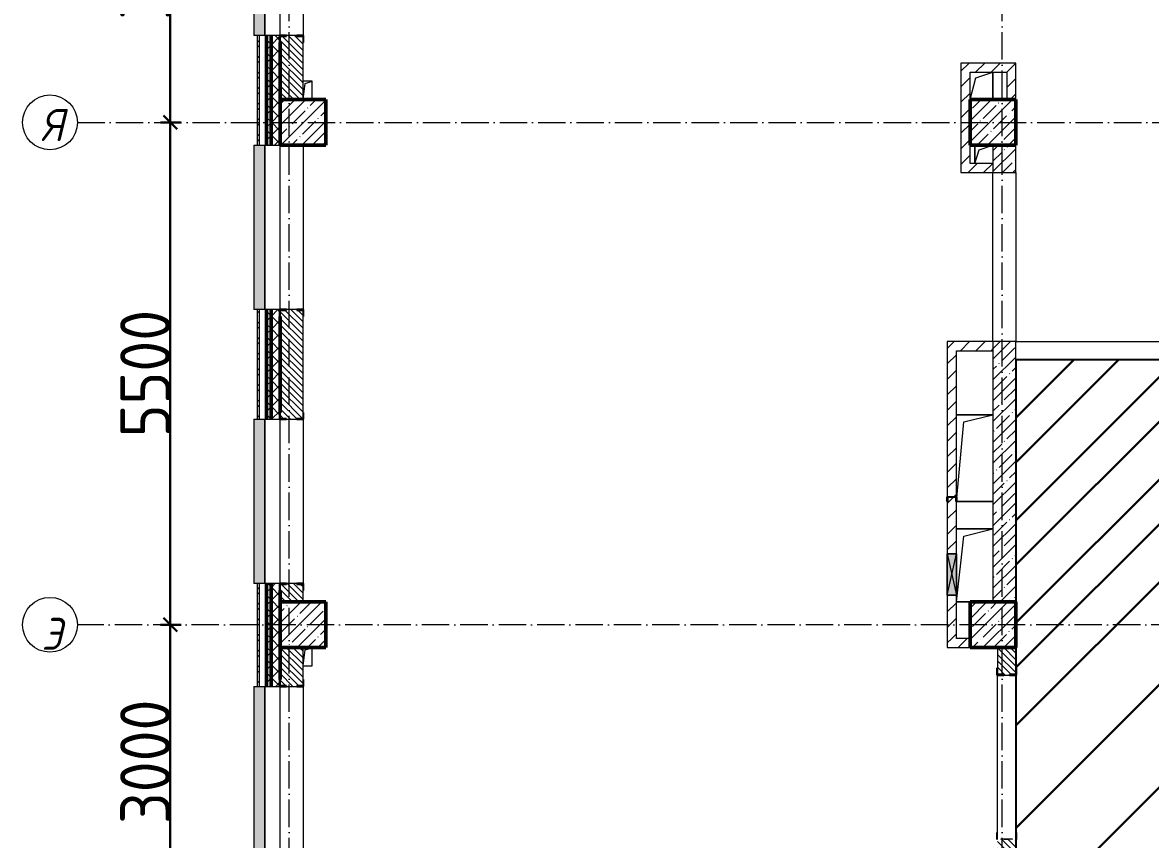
# Model space of a CAD drawing. Header units: millimetres. Extents: x 35697 to 388678, y -91946 to 171347.
# Drawn here: x 278502 to 290844, y -50732 to -41789 of the extents above; entities that cross this region are included whole.
import ezdxf

# ---------------------------------------------------------------- set-up
doc = ezdxf.new("R2010")
doc.units = ezdxf.units.MM
doc.linetypes.add('50_200_ШТРИХ_1Т_ш5_п1_п1_', pattern=[700, 500, -100, 0, -100])
for name, color, linetype, lineweight in [('2.1) ПГП окна 2.8 м', 5, 'Continuous', 30), ('A-____-____-DIMS', 7, 'Continuous', 9), ('A-DETL-GENF-OTLN', 7, 'Continuous', 9), ('A-FLOR-____-OTLN', 7, 'Continuous', 9), ('A-GENM-____-MCUT', 7, 'Continuous', 25), ('A-GENM-____-OTLN', 7, 'Continuous', 9), ('A-GENM-____-OTLN-1', 7, 'Continuous', 25), ('A-GLAZ-____-OTLN', 7, 'Continuous', 9), ('A-WALL-____-MCUT-1', 7, 'Continuous', 9), ('A-WALL-____-MCUT-2', 7, 'Continuous', 50), ('A-WALL-____-MCUT-3', 7, 'Continuous', 9), ('A-WALL-____-OTLN', 7, 'Continuous', 9), ('A-WALL-____-PATT-1', 7, 'Continuous', 9), ('A-WALL-FNSH-MCUT-1', 7, 'Continuous', 9), ('I-WALL-____-OTLN', 7, 'Continuous', 9), ('S-COLS-____-MCUT', 7, 'Continuous', 50), ('S-COLS-____-OTLN', 7, 'Continuous', 9), ('S-GRID-____-IDEN', 7, 'Continuous', 9), ('S-GRID-____-OTLN-1', 7, '50_200_ШТРИХ_1Т_ш5_п1_п1_', 9), ('стяжа', 7, 'Continuous', 30)]:
    doc.layers.add(name, color=color, linetype=linetype, lineweight=lineweight)
doc.layers.add('A-GLAZ-____-OTLN-1', color=7, linetype='Continuous', lineweight=9, true_color=0xc0c0c0)
doc.styles.add('ISOCPEUR_I', font='isocpeui.ttf', dxfattribs={"width": 0.9, "height": 2.5})
doc.styles.add('ISOCPEUR_I_9', font='isocpeui.ttf', dxfattribs={"width": 0.9, "height": 250})
doc.styles.add('СПДС', font='isocpeur.ttf', dxfattribs={"width": 0.9})
doc.dimstyles.new('ISO-2_5_0_9К_БОЛЬШОЙ_ОСИ', dxfattribs={"dimscale": 304.8, "dimtxt": 248.995294, "dimasz": 0.492126, "dimexe": 0.393701, "dimexo": 0, "dimgap": 0, "dimtad": 1, "dimdec": 0, "dimzin": 0, "dimdsep": 46, "dimtxsty": 'ISOCPEUR_I_9', "dimblk1": 'OBLIQUE', "dimblk2": 'OBLIQUE', "dimsah": 1, "dimcen": 0.09, "dimdle": 0.393701, "dimazin": 0, "dimtfac": 1, "dimtdec": 4, "dimtix": 1, "dimtmove": 0, "dimatfit": 3, "dimfxl": 1, "dimtvp": 1, "dimtolj": 1, "dimtzin": 0, "dimarcsym": 2})
pattern_1 = [(45, (283770.71, -86863.46), (-84.8528, 84.8528), [])]
pattern_2 = [(135, (283770.707, -86863.456), (-35.35534, -35.35534), [])]
pattern_3 = [(45, (283770.71, -86863.46), (-70.71068, 70.71068), []), (135, (283770.71, -86863.46), (-70.71068, -70.71068), [])]

# ---------------------------------------------------------------- blocks, each defined once
blk = doc.blocks.new('BSC_Колонна _Прямоугольная - 500х500-V55-АР1_План отверстий 3 этажа в осях 1-64_А-ГГ')
at = {"layer": 'S-COLS-____-OTLN'}
h = blk.add_hatch(dxfattribs=at)
h.set_pattern_fill('FP_92', color=256, style=0, pattern_type=2)
h.set_pattern_definition([(45, (2200, -43981.04), (-114.04925, 114.04925), []), (45, (2314.05, -43981.04), (-114.04925, 114.04925), [201.613, -40.323, 3.353, -36.97])])
h.paths.add_polyline_path([(-250, -250), (250, -250), (250, 250), (-250, 250), (-250, -245)], flags=0)
at = {"layer": 'S-COLS-____-MCUT'}
for p, q in [((250, 250), (-250, 250)), ((-250, 250), (-250, -250)), ((250, -250), (250, 250)), ((-250, -250), (250, -250))]:
    blk.add_line(p, q, dxfattribs=at)
blk = doc.blocks.new('BSC_Колонна _Прямоугольная - 500х500-V56-АР1_План отверстий 3 этажа в осях 1-64_А-ГГ')
at = {"layer": 'S-COLS-____-OTLN'}
h = blk.add_hatch(dxfattribs=at)
h.set_pattern_fill('FP_93', color=256, style=0, pattern_type=2)
h.set_pattern_definition([(45, (-5350, -43981.04), (-114.04925, 114.04925), []), (45, (-5235.95, -43981.04), (-114.04925, 114.04925), [201.613, -40.323, 3.353, -36.97])])
h.paths.add_polyline_path([(-250, -250), (250, -250), (250, 250), (-250, 250)], flags=0)
at = {"layer": 'S-COLS-____-MCUT'}
for p, q in [((250, 250), (-250, 250)), ((-250, 250), (-250, -250)), ((250, -250), (250, 250)), ((-250, -250), (250, -250))]:
    blk.add_line(p, q, dxfattribs=at)
blk = doc.blocks.new('BSC_Колонна _Прямоугольная - 500х500-V120-АР1_План отверстий 3 этажа в осях 1-64_А-ГГ')
at = {"layer": 'S-COLS-____-OTLN'}
h = blk.add_hatch(dxfattribs=at)
h.set_pattern_fill('FP_143', color=256, style=0, pattern_type=2)
h.set_pattern_definition([(45, (2200, -38481.04), (-114.04925, 114.04925), []), (45, (2314.05, -38481.04), (-114.04925, 114.04925), [201.613, -40.323, 3.353, -36.97])])
h.paths.add_polyline_path([(-250, -250), (250, -250), (250, 250), (-250, 250), (-250, 94)], flags=0)
at = {"layer": 'S-COLS-____-MCUT'}
for p, q in [((250, 250), (-250, 250)), ((-250, 250), (-250, -250)), ((250, -250), (250, 250)), ((-250, -250), (250, -250))]:
    blk.add_line(p, q, dxfattribs=at)
blk = doc.blocks.new('BSC_Колонна _Прямоугольная - 500х500-V121-АР1_План отверстий 3 этажа в осях 1-64_А-ГГ')
at = {"layer": 'S-COLS-____-OTLN'}
h = blk.add_hatch(dxfattribs=at)
h.set_pattern_fill('FP_144', color=256, style=0, pattern_type=2)
h.set_pattern_definition([(45, (-5350, -38481.04), (-114.04925, 114.04925), []), (45, (-5235.95, -38481.04), (-114.04925, 114.04925), [201.613, -40.323, 3.353, -36.97])])
h.paths.add_polyline_path([(-250, -250), (250, -250), (250, 250), (-250, 250), (-250, 94)], flags=0)
at = {"layer": 'S-COLS-____-MCUT'}
for p, q in [((250, 250), (-250, 250)), ((-250, 250), (-250, -250)), ((250, -250), (250, 250)), ((-250, -250), (250, -250))]:
    blk.add_line(p, q, dxfattribs=at)
blk = doc.blocks.new('Фахверк_СКБ_Уголок - 250_2700-27497298-АР1_План отверстий 3 этажа в осях 1-64_А-ГГ')
at = {"layer": 'A-GENM-____-MCUT'}
for p, q in [((200, 181), (125, 181)), ((125, 181), (125, 106)), ((131, 106), (131, 175)), ((131, 175), (200, 175)), ((200, 175), (200, 181)), ((125, 106), (131, 106)), ((131, -6), (125, -6)), ((125, -6), (125, -81)), ((125, -81), (200, -81)), ((131, -75), (131, -6)), ((200, -75), (131, -75)), ((200, -81), (200, -75))]:
    blk.add_line(p, q, dxfattribs=at)
blk = doc.blocks.new('Стойка_Влож_Полоса боковая - Полоса-28213942-АР1_План отверстий 3 этажа в осях 1-64_А-ГГ')
at = {"layer": 'A-GENM-____-OTLN'}
for p, q in [((-5, 60), (0, 60)), ((-5, -60), (-5, 60)), ((0, 31), (0, -31)), ((0, -60), (-5, -60))]:
    blk.add_line(p, q, dxfattribs=at)
blk = doc.blocks.new('Стойка_Влож_Уголок_Опорный - Уголок-28213941-АР1_План отверстий 3 этажа в осях 1-64_А-ГГ')
at = {"layer": 'A-GENM-____-OTLN'}
for p, q in [((-212, -6), (-212, 0)), ((0, 0), (0, -6)), ((-212, -75), (-212, -6)), ((-212, -6), (-206, -6)), ((-212, -75), (-206, -75)), ((-6, -6), (0, -6)), ((-6, -75), (0, -75)), ((0, -6), (0, -75))]:
    blk.add_line(p, q, dxfattribs=at)
blk = doc.blocks.new('Фахверк_СКБ_Уголок - 200_3550-28267367-АР1_План отверстий 3 этажа в осях 1-64_А-ГГ')
at = {"layer": 'A-GENM-____-MCUT'}
for p, q in [((200, 156), (125, 156)), ((125, 156), (125, 81)), ((131, 81), (131, 150)), ((131, 150), (200, 150)), ((200, 150), (200, 156)), ((125, 81), (131, 81)), ((131, 19), (125, 19)), ((125, 19), (125, -56)), ((131, -50), (131, 19)), ((125, -56), (200, -56)), ((200, -50), (131, -50)), ((200, -56), (200, -50))]:
    blk.add_line(p, q, dxfattribs=at)
blk = doc.blocks.new('154_Фахверк_СКБ_Швеллер - Тип_100_3960-28494444-АР1_План отверстий 3 этажа в осях 1-64_А-ГГ')
at = {"layer": 'A-GENM-____-MCUT'}
for p, q in [((125, 50), (175, 50)), ((125, -50), (125, 50)), ((128, 47), (128, -47)), ((175, 47), (128, 47)), ((175, 50), (175, 47)), ((175, -50), (125, -50)), ((128, -47), (175, -47)), ((175, -47), (175, -50))]:
    blk.add_line(p, q, dxfattribs=at)
blk = doc.blocks.new('AR_Отверстие прямоугольное _в плите_ - AR_Отверстие прямоугольное _в плите_-30510733-АР1_План отверстий 3 этажа в осях 1-64_А-ГГ')
at = {"layer": 'A-GENM-____-OTLN'}
for p, q in [((50, 100), (-50, 100)), ((-50, -100), (-25, 75)), ((-25, 75), (50, 100)), ((50, -100), (50, 100)), ((-50, -100), (50, -100))]:
    blk.add_line(p, q, dxfattribs=at)
blk = doc.blocks.new('AR_Отверстие прямоугольное _в плите_ - AR_Отверстие прямоугольное _в плите_-V185-АР1_План отверстий 3 этажа в осях 1-64_А-ГГ')
at = {"layer": 'A-GENM-____-OTLN'}
for p, q in [((50, 100), (-50, 100)), ((-50, -100), (-25, 75)), ((-25, 75), (50, 100)), ((50, -100), (50, 100))]:
    blk.add_line(p, q, dxfattribs=at)
blk = doc.blocks.new('AR_Отверстие прямоугольное _в плите_ - AR_Отверстие прямоугольное _в плите_-30552819-АР1_План отверстий 3 этажа в осях 1-64_А-ГГ')
at = {"layer": 'A-GENM-____-OTLN'}
for p, q in [((200, 400), (-200, 400)), ((-120, 320), (200, 400)), ((-200, -400), (-120, 320)), ((-200, -400), (-50, -400))]:
    blk.add_line(p, q, dxfattribs=at)
blk = doc.blocks.new('AR_Отверстие прямоугольное _в плите_ - AR_Отверстие прямоугольное _в плите_-30552675-АР1_План отверстий 3 этажа в осях 1-64_А-ГГ')
at = {"layer": 'A-GENM-____-OTLN'}
for p, q in [((200, 475), (-200, 475)), ((-200, -475), (-120, 395)), ((-120, 395), (200, 475)), ((-200, -475), (200, -475))]:
    blk.add_line(p, q, dxfattribs=at)
blk = doc.blocks.new('AR_Отверстие прямоугольное _в плите_ - AR_Отверстие прямоугольное _в плите_-V200-АР1_План отверстий 3 этажа в осях 1-64_А-ГГ')
at = {"layer": 'A-GENM-____-OTLN'}
for p, q in [((-100, 100), (-100, -100)), ((-100, -100), (-50, 50)), ((-50, 50), (100, 100))]:
    blk.add_line(p, q, dxfattribs=at)
blk = doc.blocks.new('AR_Отверстие прямоугольное _в плите_ - AR_Отверстие прямоугольное _в плите_-V203-АР1_План отверстий 3 этажа в осях 1-64_А-ГГ')
at = {"layer": 'A-GENM-____-OTLN'}
for p, q in [((-63, 88), (125, 150)), ((125, -150), (125, 150)), ((-125, -150), (-63, 88))]:
    blk.add_line(p, q, dxfattribs=at)
blk = doc.blocks.new('Отлив_СКБ - Отлив витража_120_НВФ-V216-АР1_План отверстий 3 этажа в осях 1-64_А-ГГ')
at = {"layer": 'A-GLAZ-____-OTLN-1'}
for points in [[(0, 2), (1800, 2), (1800, 120), (0, 120), (0, 63)], [(0, 0), (1800, 0), (1800, 2), (0, 2)]]:
    blk.add_hatch(color=256, dxfattribs=at).paths.add_polyline_path(points, flags=0)
at = {"layer": 'A-GLAZ-____-OTLN'}
for p, q in [((0, 83), (0, 120)), ((1800, 120), (0, 120)), ((0, 2), (1800, 2)), ((1800, 120), (1800, 83)), ((1800, 0), (0, 0))]:
    blk.add_line(p, q, dxfattribs=at)
blk = doc.blocks.new('AR_Отверстие прямоугольное _в стене__БезПР - AR_Отверстие прямоугольное _в стене__БезПР-36899468-АР1_План отверстий 3 этажа в осях 1-64_А-ГГ')
at = {"layer": 'A-GLAZ-____-OTLN'}
blk.add_hatch(color=256, dxfattribs=at).paths.add_polyline_path([(-225, -50), (225, -50), (225, 50), (-225, 50)], flags=0)
at = {"layer": 'A-DETL-GENF-OTLN'}
for p, q in [((-225, -50), (-225, 50)), ((-225, 50), (225, 50)), ((225, 50), (-225, -50)), ((-225, 50), (225, -50)), ((225, 50), (-225, 50)), ((-225, 50), (-225, -50)), ((225, 50), (225, -50)), ((225, -50), (225, 50)), ((225, -50), (-225, -50)), ((-225, -50), (225, -50))]:
    blk.add_line(p, q, dxfattribs=at)
at = {"layer": 'A-GLAZ-____-OTLN'}
blk.add_line((225, 50), (-225, 50), dxfattribs=at)
blk = doc.blocks.new('Ось сетки - Круг_Ø6_00__ISO-2_5_0_9K_-25732049-АР1_План отверстий 3 этажа в осях 1-64_А-ГГ')
at = {"layer": 'S-GRID-____-IDEN'}
blk.add_circle((0, 0), 3, dxfattribs=at)
blk = doc.blocks.new('_Oblique')
at = {"color": 0, "linetype": 'ByBlock', "lineweight": -2}
blk.add_line((-0.5, -0.5), (0.5, 0.5), dxfattribs=at)
blk = doc.blocks.new('*D2154')
at = {"layer": 'A-____-____-DIMS', "color": 0, "lineweight": -2, "transparency": 16777216}
for p, q in [((280119, -51502), (280119, -48262)), ((280013, -48382), (280239, -48382)), ((280013, -51382), (280239, -51382))]:
    blk.add_line(p, q, dxfattribs=at)
at = {"layer": 'Defpoints', "color": 0, "transparency": 16777216}
for p in [(280013, -48382), (280119, -48382), (280013, -51382)]:
    blk.add_point(p, dxfattribs=at)
at = {"layer": 'A-____-____-DIMS', "color": 0, "lineweight": -2, "transparency": 16777216, "xscale": 150, "yscale": 150, "zscale": 150}
for p, rotation in [((280119, -48382), 90), ((280119, -51382), 270)]:
    blk.add_blockref('_Oblique', p, dxfattribs=dict(at, rotation=rotation))
at = {"layer": 'A-____-____-DIMS', "color": 0, "transparency": 16777216, "insert": (279845, -49882), "char_height": 548.6, "attachment_point": 5, "rotation": 90, "style": 'СПДС'}
blk.add_mtext('\\A1;3000', dxfattribs=at)
blk = doc.blocks.new('*D2155')
at = {"layer": 'A-____-____-DIMS', "color": 0, "lineweight": -2, "transparency": 16777216}
for p, q in [((280119, -48502), (280119, -42762)), ((280013, -42882), (280239, -42882)), ((280013, -48382), (280239, -48382))]:
    blk.add_line(p, q, dxfattribs=at)
at = {"layer": 'Defpoints', "color": 0, "transparency": 16777216}
for p in [(280013, -42882), (280119, -42882), (280013, -48382)]:
    blk.add_point(p, dxfattribs=at)
at = {"layer": 'A-____-____-DIMS', "color": 0, "lineweight": -2, "transparency": 16777216, "xscale": 150, "yscale": 150, "zscale": 150}
for p, rotation in [((280119, -42882), 90), ((280119, -48382), 270)]:
    blk.add_blockref('_Oblique', p, dxfattribs=dict(at, rotation=rotation))
at = {"layer": 'A-____-____-DIMS', "color": 0, "transparency": 16777216, "insert": (279845, -45632), "char_height": 548.6, "attachment_point": 5, "rotation": 90, "style": 'СПДС'}
blk.add_mtext('\\A1;5500', dxfattribs=at)
blk = doc.blocks.new('*D2156')
at = {"layer": 'A-____-____-DIMS', "color": 0, "lineweight": -2, "transparency": 16777216}
for p, q in [((280119, -43002), (280119, -39112)), ((280013, -39232), (280239, -39232)), ((280013, -42882), (280239, -42882))]:
    blk.add_line(p, q, dxfattribs=at)
at = {"layer": 'Defpoints', "color": 0, "transparency": 16777216}
for p in [(280013, -39232), (280119, -39232), (280013, -42882)]:
    blk.add_point(p, dxfattribs=at)
at = {"layer": 'A-____-____-DIMS', "color": 0, "lineweight": -2, "transparency": 16777216, "xscale": 150, "yscale": 150, "zscale": 150}
for p, rotation in [((280119, -39232), 90), ((280119, -42882), 270)]:
    blk.add_blockref('_Oblique', p, dxfattribs=dict(at, rotation=rotation))
at = {"layer": 'A-____-____-DIMS', "color": 0, "transparency": 16777216, "insert": (279845, -41057), "char_height": 548.6, "attachment_point": 5, "rotation": 90, "style": 'СПДС'}
blk.add_mtext('\\A1;3650', dxfattribs=at)
blk = doc.blocks.new('3эт')
at = {"layer": 'S-GRID-____-OTLN-1', "color": 251, "ltscale": 0.6, "true_color": 0x636466}
for p, q in [((281420.7, -91346.1), (281420.7, -36982.5)), ((289220.7, -91346.1), (289220.7, -36982.5)), ((279101.9, -42882.4), (310478.4, -42882.4)), ((310478.4, -48382.4), (279101.9, -48382.4))]:
    blk.add_line(p, q, dxfattribs=at)
at = {"layer": 'S-GRID-____-IDEN', "char_height": 350, "width": 223.671, "attachment_point": 1, "style": 'ISOCPEUR_I'}
for s, insert in [('\\fISOCPEUR|b0|i1|c204|p34|;\\W.9;Я', (278704, -42735.8)), ('\\fISOCPEUR|b0|i1|c204|p34|;\\W.9;Э', (278709.1, -48306.3))]:
    blk.add_mtext(s, dxfattribs=dict(at, insert=insert))
at = {"layer": 'A-____-____-DIMS'}
for base, p1, p2, override, picture, middle in [((280119.3, -39232.4), (280013.2, -42882.4), (280013.2, -39232.4), {"dimtxt": 1.8, "dimpost": '<>', "dimtxsty": 'СПДС', "dimfxl": 3650}, '*D2156', (279845, -41057.4)), ((280119.3, -42882.4), (280013.2, -48382.4), (280013.2, -42882.4), {"dimtxt": 1.8, "dimpost": '<>', "dimtxsty": 'СПДС', "dimfxl": 5500}, '*D2155', (279845, -45632.4)), ((280119.3, -48382.4), (280013.2, -51382.4), (280013.2, -48382.4), {"dimtxt": 1.8, "dimpost": '<>', "dimtxsty": 'СПДС', "dimfxl": 3000}, '*D2154', (279845, -49882.4))]:
    dim = blk.add_linear_dim(base=base, p1=p1, p2=p2, angle=90, dimstyle='ISO-2_5_0_9К_БОЛЬШОЙ_ОСИ', override=override, dxfattribs=at)
    dim.commit()
    dim.dimension.update_dxf_attribs({"geometry": picture, "text_midpoint": middle})

msp = doc.modelspace()

# ---------------------------------------------------------------- hatches: boundary and pattern name
at = {"layer": '2.1) ПГП окна 2.8 м'}
h = msp.add_hatch(dxfattribs=at)
h.set_pattern_fill('ANSI31', color=5, scale=250)
h.set_pattern_definition([(45, (289370.7, -39382.4), (-561.266, 561.266), [])])
h.paths.add_polyline_path([(297665, -55157), (297671, -54132), (293871, -54132), (293871, -54632), (293371, -54632), (293371, -56532), (297671, -56532), (297671, -56457), (297665, -56457), (297665, -56382), (297668, -55232), (297665, -55232)])
h.paths.add_polyline_path([(293871, -54132), (297671, -54132), (297671, -53832), (295475, -45482), (293871, -45482)])
h.paths.add_polyline_path([(298371, -41232), (298121, -41232), (298121, -39632), (297871, -39632), (297871, -39382), (293871, -39382), (293871, -45482), (295475, -45482), (297671, -53832), (298371, -53832), (298371, -50232), (297771, -50232), (297771, -49032), (298371, -49032), (298371, -47182), (297771, -47182), (297771, -45682), (298121, -45682), (298371, -45682)])
h.paths.add_polyline_path([(297671, -47682), (297771, -47682), (297771, -48132), (297671, -48132), (297671, -48632), (297671, -50232), (297671, -50235), (297768, -50235), (297768, -50282), (297771, -50282), (297771, -50832), (297771, -51832), (297671, -51832), (297671, -50832), (297671, -50282), (297671, -50232), (297671, -48632), (297671, -48132)], flags=16)
h.paths.add_polyline_path([(297671, -47682), (297721, -47907), (297671, -48132)], flags=0)
h.paths.add_polyline_path([(298121, -43882), (298121, -43432), (298121, -43032), (298321, -43032), (298321, -43432), (298321, -43882), (298321, -44382), (298327, -44382), (298327, -44457), (298327, -44532), (298321, -44562), (298321, -44532), (298252, -44532), (298190, -44532), (298121, -44532), (298121, -45357), (298121, -45426), (298190, -45426), (298252, -45427), (298252, -45426), (298321, -45426), (298321, -45357), (298327, -45357), (298327, -45432), (298327, -45507), (298321, -45507), (298321, -45438), (298252, -45438), (298218, -45432), (298190, -45432), (298115, -45432), (298115, -45357), (298121, -44532), (298115, -44532), (298115, -44457), (298115, -44382)], flags=16)
h.paths.add_polyline_path([(298115, -44382), (298190, -44382), (298252, -44382), (298321, -44388), (298252, -44388), (298190, -44382), (298190, -44388), (298121, -44388)], flags=0)
h.paths.add_polyline_path([(297671, -50832), (297771, -50832), (297771, -51832), (297671, -51832)], flags=0)
h.paths.add_polyline_path([(293340, -45482), (293340, -54132), (293871, -54132), (293871, -45482)])
h.paths.add_polyline_path([(293340, -45482), (289371, -45482), (289371, -77332), (293340, -77332), (293340, -67982), (292871, -67982), (292871, -67782), (293340, -67782), (293340, -63832), (292871, -63832), (292871, -62882), (292671, -62882), (292671, -62632), (292871, -62632), (292871, -61933), (293340, -61933), (293340, -61232), (292871, -61232), (292871, -60632), (293340, -60632)])
h.paths.add_polyline_path([(292671, -60632), (292771, -60632), (292771, -61232), (292771, -61982), (292771, -62582), (292671, -62582), (292671, -61982), (292671, -61232)], flags=16)
h.paths.add_polyline_path([(292671, -60632), (292771, -60632), (292771, -61232), (292671, -61232)], flags=0)
h.paths.add_polyline_path([(292671, -61982), (292771, -61982), (292771, -62582), (292671, -62582)], flags=0)
h.paths.add_polyline_path([(292671, -63032), (292771, -63032), (292771, -63632), (292671, -63632)], flags=16)
h.paths.add_polyline_path([(292771, -66532), (292774, -66532), (292774, -66579), (292868, -66579), (292868, -66532), (292871, -66532), (292871, -66582), (292871, -67682), (292771, -67682), (292771, -68097), (292871, -68097), (292871, -68247), (292771, -68247), (292771, -68586), (292778, -68586), (292778, -68628), (292863, -68628), (292863, -68586), (292871, -68586), (292871, -68632), (292871, -69332), (292871, -69378), (292863, -69378), (292863, -69337), (292778, -69337), (292778, -69378), (292771, -69632), (292771, -69378), (292771, -69332), (292771, -68632), (292771, -68586), (292771, -68247), (292771, -68097), (292771, -67682), (292771, -66582)], flags=16)
h.paths.add_polyline_path([(292771, -66582), (292871, -66582), (292871, -67682), (292771, -67682)], flags=0)
h.paths.add_polyline_path([(293950, -53466), (295540, -53466), (295540, -52266), (293950, -52266)], flags=24)
h = msp.add_hatch(dxfattribs=at)
h.set_pattern_fill('ANSI31', color=5, scale=250)
h.set_pattern_definition([(45, (289370.7, -45482.4), (-561.27, 561.27), [])])
h.paths.add_polyline_path([(289371, -45482), (289371, -48857), (289377, -48857), (293430, -45482)])
at = {"layer": 'A-WALL-____-PATT-1'}
h = msp.add_hatch(dxfattribs=at)
h.set_pattern_fill('FP_3', color=256, style=0, pattern_type=2)
h.set_pattern_definition([(45, (283770.71, -86863.46), (-85.5366, 85.5366), []), (45, (283827.73, -86863.46), (-85.5366, 85.5366), [])])
h.paths.add_polyline_path([(281091, -54802), (281091, -53782), (281071, -53782), (281071, -54802)], flags=0)
h.paths.add_polyline_path([(281071, -51982), (281091, -51982), (281091, -50857), (281071, -50857), (281071, -51728)], flags=0)
h.paths.add_polyline_path([(281091, -49057), (281091, -47932), (281071, -47932), (281071, -49057)], flags=0)
h.paths.add_polyline_path([(281091, -46132), (281091, -44932), (281071, -44932), (281071, -46132)], flags=0)
h.paths.add_polyline_path([(281091, -43132), (281091, -41932), (281071, -41932), (281071, -43132)], flags=0)
h.paths.add_polyline_path([(281091, -40132), (281091, -38882), (281071, -38882), (281071, -40132)], flags=0)
h = msp.add_hatch(dxfattribs=at)
h.set_pattern_fill('FP_1', color=256, style=0, pattern_type=2)
h.set_pattern_definition(pattern_3)
h.paths.add_polyline_path([(281221, -54632), (281221, -53782), (281171, -53782), (281171, -54632)], flags=0)
h.paths.add_polyline_path([(281171, -51982), (281221, -51982), (281221, -50857), (281171, -50857), (281171, -51728)], flags=0)
h.paths.add_polyline_path([(281221, -49057), (281221, -47932), (281171, -47932), (281171, -49057)], flags=0)
h.paths.add_polyline_path([(281171, -46132), (281221, -46132), (281221, -44932), (281171, -44932)], flags=0)
h.paths.add_polyline_path([(281221, -43132), (281221, -41932), (281171, -41932), (281171, -43132)], flags=0)
h.paths.add_polyline_path([(281221, -40132), (281221, -38982), (281171, -38982), (281171, -40132)], flags=0)
h = msp.add_hatch(dxfattribs=at)
h.set_pattern_fill('FP_1', color=256, style=0, pattern_type=2)
h.set_pattern_definition(pattern_3)
h.paths.add_polyline_path([(281321, -54632), (281321, -53857), (281315, -53857), (281315, -53782), (281221, -53782), (281221, -54632)], flags=0)
h.paths.add_polyline_path([(281221, -51982), (281315, -51982), (281315, -51907), (281321, -51907), (281321, -50932), (281315, -50932), (281315, -50857), (281221, -50857), (281221, -51728)], flags=0)
h.paths.add_polyline_path([(281221, -49057), (281315, -49057), (281315, -48982), (281321, -48982), (281321, -48007), (281315, -48007), (281315, -47932), (281221, -47932), (281221, -49051)], flags=0)
h.paths.add_polyline_path([(281221, -46132), (281315, -46132), (281315, -46057), (281321, -46057), (281321, -45007), (281315, -45007), (281315, -44932), (281221, -44932), (281221, -46126)], flags=0)
h.paths.add_polyline_path([(281221, -43132), (281321, -43132), (281321, -42007), (281315, -42007), (281315, -41932), (281221, -41932), (281221, -43128)], flags=0)
h.paths.add_polyline_path([(281221, -40132), (281315, -40132), (281315, -40057), (281321, -40057), (281321, -39032), (281221, -39032), (281221, -39688)], flags=0)
h = msp.add_hatch(dxfattribs=at)
h.set_pattern_fill('FP_6', color=256, style=0, pattern_type=2)
h.set_pattern_definition(pattern_2)
h.paths.add_polyline_path([(281571, -42632), (281571, -41938), (281502, -41938), (281502, -41932), (281390, -41932), (281390, -41938), (281321, -41938), (281321, -42632)], flags=0)
h.paths.add_polyline_path([(281502, -40132), (281502, -40126), (281571, -40126), (281571, -39632), (281321, -39632), (281321, -40126), (281390, -40126), (281390, -40132)], flags=0)
h = msp.add_hatch(dxfattribs=at)
h.set_pattern_fill('FP_4', color=256, style=0, pattern_type=2)
h.set_pattern_definition(pattern_1)
h.paths.add_polyline_path([(288771, -43332), (288871, -43332), (288871, -42232), (288771, -42232), (288771, -43132)], flags=0)
h = msp.add_hatch(dxfattribs=at)
h.set_pattern_fill('FP_4', color=256, style=0, pattern_type=2)
h.set_pattern_definition(pattern_1)
h.paths.add_polyline_path([(289271, -42332), (289271, -42232), (288871, -42232), (288871, -42332)], flags=0)
h = msp.add_hatch(dxfattribs=at)
h.set_pattern_fill('FP_4', color=256, style=0, pattern_type=2)
h.set_pattern_definition(pattern_1)
h.paths.add_polyline_path([(289371, -42632), (289371, -42232), (289271, -42232), (289271, -42632)], flags=0)
h = msp.add_hatch(dxfattribs=at)
h.set_pattern_fill('FP_38', color=256, style=0, pattern_type=2)
h.set_pattern_definition([(45, (283770.7, -86863.46), (-114.04925, 114.04925), []), (45, (283884.76, -86863.46), (-114.04925, 114.04925), [201.612, -40.322, 3.353, -36.97])])
h.paths.add_polyline_path([(289121, -48132), (289371, -48132), (289371, -45282), (289121, -45282)], flags=0)
h.paths.add_polyline_path([(289371, -43432), (289371, -43132), (289121, -43132), (289121, -43432)], flags=0)
h = msp.add_hatch(dxfattribs=at)
h.set_pattern_fill('FP_4', color=256, style=0, pattern_type=2)
h.set_pattern_definition(pattern_1)
h.paths.add_polyline_path([(289121, -43432), (289121, -43332), (288771, -43332), (288771, -43432)], flags=0)
h = msp.add_hatch(dxfattribs=at)
h.set_pattern_fill('FP_6', color=256, style=0, pattern_type=2)
h.set_pattern_definition(pattern_2)
h.paths.add_polyline_path([(281515, -48132), (281571, -48132), (281571, -47938), (281502, -47938), (281502, -47932), (281390, -47932), (281390, -47938), (281321, -47938), (281321, -48132)], flags=0)
h.paths.add_polyline_path([(281390, -46132), (281502, -46132), (281502, -46126), (281571, -46126), (281571, -44938), (281502, -44938), (281502, -44932), (281390, -44932), (281390, -44938), (281321, -44938), (281321, -46126), (281390, -46126)], flags=0)
h = msp.add_hatch(dxfattribs=at)
h.set_pattern_fill('FP_4', color=256, style=0, pattern_type=2)
h.set_pattern_definition(pattern_1)
h.paths.add_polyline_path([(289121, -45382), (289121, -45282), (288621, -45282), (288621, -45382), (288721, -45382)], flags=0)
h = msp.add_hatch(dxfattribs=at)
h.set_pattern_fill('FP_4', color=256, style=0, pattern_type=2)
h.set_pattern_definition(pattern_1)
h.paths.add_polyline_path([(288621, -48532), (288721, -48532), (288721, -48057), (288621, -48057), (288621, -48288)], flags=0)
h.paths.add_polyline_path([(288718, -47607), (288721, -47607), (288721, -47032), (288718, -47032), (288718, -46985), (288624, -46985), (288624, -47032), (288621, -47032), (288621, -47607), (288624, -47607)], flags=0)
h.paths.add_polyline_path([(288621, -46982), (288721, -46982), (288721, -45382), (288621, -45382)], flags=0)
h = msp.add_hatch(dxfattribs=at)
h.set_pattern_fill('FP_4', color=256, style=0, pattern_type=2)
h.set_pattern_definition(pattern_1)
h.paths.add_polyline_path([(288871, -48632), (288871, -48532), (288621, -48532), (288621, -48632)], flags=0)
h = msp.add_hatch(dxfattribs=at)
h.set_pattern_fill('FP_6', color=256, style=0, pattern_type=2)
h.set_pattern_definition(pattern_2)
h.paths.add_polyline_path([(281321, -51132), (281571, -51132), (281571, -50863), (281502, -50863), (281502, -50857), (281390, -50857), (281390, -50863), (281321, -50863), (281321, -51132)], flags=0)
h.paths.add_polyline_path([(281502, -49057), (281502, -49051), (281571, -49051), (281571, -48633), (281321, -48633), (281321, -49051), (281390, -49051), (281390, -49057)], flags=0)
h = msp.add_hatch(dxfattribs=at)
h.set_pattern_fill('FP_6', color=256, style=0, pattern_type=2)
h.set_pattern_definition(pattern_2)
h.paths.add_polyline_path([(289331, -51132), (289371, -51132), (289371, -50738), (289302, -50738), (289302, -50732), (289240, -50732), (289240, -50738), (289171, -50738), (289171, -51132), (289211, -51132)], flags=0)
h.paths.add_polyline_path([(289240, -48932), (289302, -48932), (289302, -48926), (289371, -48926), (289371, -48632), (289171, -48632), (289171, -48926), (289240, -48926)], flags=0)

# ---------------------------------------------------------------- linework, layer by layer
msp.add_lwpolyline([(289371, -77332), (293340, -77332), (293340, -45482), (289371, -45482)], close=True)
at = {"layer": 'A-FLOR-____-OTLN'}
for p, q in [((289121, -42332), (289121, -42632)), ((288921, -43332), (288921, -43132)), ((288721, -46082), (289121, -46082)), ((289121, -47032), (288721, -47032)), ((288721, -47332), (289121, -47332)), ((288871, -48132), (288721, -48132))]:
    msp.add_line(p, q, dxfattribs=at)
at = {"layer": 'A-WALL-____-MCUT-1'}
for p, q in [((289121, -43132), (289121, -43432)), ((289371, -43432), (289371, -43132)), ((289121, -43432), (289371, -43432)), ((289371, -45282), (289121, -45282)), ((289121, -45282), (289121, -48132)), ((289371, -48132), (289371, -45282))]:
    msp.add_line(p, q, dxfattribs=at)
at = {"layer": 'A-WALL-____-MCUT-2'}
for p, q in [((281171, -43132), (281171, -41932)), ((281221, -43132), (281221, -41932)), ((281321, -42007), (281321, -42632)), ((281171, -46132), (281171, -44932)), ((281221, -46132), (281221, -44932)), ((281321, -45007), (281321, -46057)), ((281171, -49057), (281171, -47932)), ((281221, -49057), (281221, -47932)), ((281321, -48007), (281321, -48132)), ((281321, -48633), (281321, -48982))]:
    msp.add_line(p, q, dxfattribs=at)
at = {"layer": 'A-WALL-____-MCUT-3'}
for p, q in [((281315, -41932), (281091, -41932)), ((281091, -41932), (281091, -43132)), ((281502, -41932), (281390, -41932)), ((281571, -42632), (281571, -42007)), ((281091, -43132), (281321, -43132)), ((281315, -44932), (281091, -44932)), ((281091, -44932), (281091, -46132)), ((281502, -44932), (281390, -44932)), ((281571, -46057), (281571, -45007)), ((281091, -46132), (281315, -46132)), ((281390, -46132), (281502, -46132)), ((281315, -47932), (281091, -47932)), ((281091, -47932), (281091, -49057)), ((281502, -47932), (281390, -47932)), ((281571, -48132), (281571, -48007)), ((281571, -48633), (281321, -48633)), ((281571, -48982), (281571, -48633)), ((289171, -48632), (289171, -48857)), ((289371, -48857), (289371, -48632)), ((289240, -48932), (289302, -48932)), ((281091, -49057), (281315, -49057)), ((281390, -49057), (281502, -49057))]:
    msp.add_line(p, q, dxfattribs=at)
at = {"layer": 'A-WALL-____-OTLN'}
for p, q in [((281321, -41932), (281321, -40132)), ((281571, -40132), (281571, -41932)), ((281321, -44932), (281321, -43132)), ((281571, -43132), (281571, -44932)), ((289121, -45282), (289121, -43432)), ((289371, -43432), (289371, -45282)), ((281321, -47932), (281321, -46132)), ((281571, -46132), (281571, -47932)), ((281321, -50857), (281321, -49057)), ((281571, -49057), (281571, -50857))]:
    msp.add_line(p, q, dxfattribs=at)
at = {"layer": 'A-WALL-FNSH-MCUT-1'}
for p, q in [((281071, -41932), (281071, -43132)), ((281091, -41932), (281071, -41932)), ((288771, -42232), (288771, -43432)), ((289371, -42232), (288771, -42232)), ((288871, -42632), (288871, -42332)), ((288871, -42332), (289271, -42332)), ((289271, -42332), (289271, -42632)), ((289371, -42632), (289371, -42232)), ((281071, -43132), (281091, -43132)), ((288871, -43332), (288871, -43132)), ((288771, -43432), (289121, -43432)), ((289121, -43332), (288871, -43332)), ((281071, -44932), (281071, -46132)), ((281091, -44932), (281071, -44932)), ((288621, -45282), (288621, -46982)), ((289121, -45282), (288621, -45282)), ((288721, -46982), (288721, -45382)), ((288721, -45382), (289121, -45382)), ((281071, -46132), (281091, -46132)), ((288621, -47032), (288621, -47607)), ((288721, -47607), (288721, -47032)), ((281071, -47932), (281071, -49057)), ((281091, -47932), (281071, -47932)), ((288621, -48057), (288621, -48632)), ((288721, -48532), (288721, -48057)), ((288871, -48532), (288721, -48532)), ((288621, -48632), (288871, -48632)), ((281071, -49057), (281091, -49057))]:
    msp.add_line(p, q, dxfattribs=at)
at = {"layer": 'I-WALL-____-OTLN'}
for p, q in [((289371, -45282), (293671, -45282)), ((293671, -45482), (289371, -45482)), ((289171, -50732), (289171, -48932)), ((289371, -48932), (289371, -48962)), ((289371, -50702), (289371, -50732))]:
    msp.add_line(p, q, dxfattribs=at)

# ---------------------------------------------------------------- block references
at = {"layer": 'A-GENM-____-OTLN'}
for name, p in [('AR_Отверстие прямоугольное _в плите_ - AR_Отверстие прямоугольное _в плите_-V203-АР1_План отверстий 3 этажа в осях 1-64_А-ГГ', (288996, -42482)), ('AR_Отверстие прямоугольное _в плите_ - AR_Отверстие прямоугольное _в плите_-V185-АР1_План отверстий 3 этажа в осях 1-64_А-ГГ', (281621, -42532)), ('AR_Отверстие прямоугольное _в плите_ - AR_Отверстие прямоугольное _в плите_-V200-АР1_План отверстий 3 этажа в осях 1-64_А-ГГ', (289021, -43232)), ('AR_Отверстие прямоугольное _в плите_ - AR_Отверстие прямоугольное _в плите_-30552675-АР1_План отверстий 3 этажа в осях 1-64_А-ГГ', (288921, -46557)), ('AR_Отверстие прямоугольное _в плите_ - AR_Отверстие прямоугольное _в плите_-30552819-АР1_План отверстий 3 этажа в осях 1-64_А-ГГ', (288921, -47732)), ('AR_Отверстие прямоугольное _в плите_ - AR_Отверстие прямоугольное _в плите_-30510733-АР1_План отверстий 3 этажа в осях 1-64_А-ГГ', (281621, -48733))]:
    msp.add_blockref(name, p, dxfattribs=at)
for name, p, rotation in [('Стойка_Влож_Уголок_Опорный - Уголок-28213941-АР1_План отверстий 3 этажа в осях 1-64_А-ГГ', (289165, -50732), 180), ('Стойка_Влож_Полоса боковая - Полоса-28213942-АР1_План отверстий 3 этажа в осях 1-64_А-ГГ', (289271, -50732), 269.9999999999999)]:
    msp.add_blockref(name, p, dxfattribs=dict(at, rotation=rotation))
at = {"layer": 'A-GENM-____-OTLN-1'}
for name, p, rotation in [('Фахверк_СКБ_Уголок - 250_2700-27497298-АР1_План отверстий 3 этажа в осях 1-64_А-ГГ', (281396, -41807), 269.9999999999999), ('Фахверк_СКБ_Уголок - 250_2700-27497298-АР1_План отверстий 3 этажа в осях 1-64_А-ГГ', (281396, -44807), 269.9999999999999), ('Фахверк_СКБ_Уголок - 250_2700-27497298-АР1_План отверстий 3 этажа в осях 1-64_А-ГГ', (281496, -46257), 89.99999999999991), ('154_Фахверк_СКБ_Швеллер - Тип_100_3960-28494444-АР1_План отверстий 3 этажа в осях 1-64_А-ГГ', (288671, -46857), 270), ('Фахверк_СКБ_Уголок - 250_2700-27497298-АР1_План отверстий 3 этажа в осях 1-64_А-ГГ', (281396, -47807), 269.9999999999999), ('Фахверк_СКБ_Уголок - 200_3550-28267367-АР1_План отверстий 3 этажа в осях 1-64_А-ГГ', (289321, -49057), 89.99999999999991), ('Фахверк_СКБ_Уголок - 250_2700-27497298-АР1_План отверстий 3 этажа в осях 1-64_А-ГГ', (281496, -49182), 89.99999999999991)]:
    msp.add_blockref(name, p, dxfattribs=dict(at, rotation=rotation))
at = {"layer": 'A-GLAZ-____-OTLN', "rotation": 90}
for name, p in [('Отлив_СКБ - Отлив витража_120_НВФ-V216-АР1_План отверстий 3 этажа в осях 1-64_А-ГГ', (281154, -41932)), ('Отлив_СКБ - Отлив витража_120_НВФ-V216-АР1_План отверстий 3 этажа в осях 1-64_А-ГГ', (281154, -44932)), ('Отлив_СКБ - Отлив витража_120_НВФ-V216-АР1_План отверстий 3 этажа в осях 1-64_А-ГГ', (281154, -47932)), ('AR_Отверстие прямоугольное _в стене__БезПР - AR_Отверстие прямоугольное _в стене__БезПР-36899468-АР1_План отверстий 3 этажа в осях 1-64_А-ГГ', (288671, -47832)), ('Отлив_СКБ - Отлив витража_120_НВФ-V216-АР1_План отверстий 3 этажа в осях 1-64_А-ГГ', (281154, -50857))]:
    msp.add_blockref(name, p, dxfattribs=at)
at = {"layer": 'S-COLS-____-OTLN'}
for name, p in [('BSC_Колонна _Прямоугольная - 500х500-V55-АР1_План отверстий 3 этажа в осях 1-64_А-ГГ', (281571, -42882)), ('BSC_Колонна _Прямоугольная - 500х500-V56-АР1_План отверстий 3 этажа в осях 1-64_А-ГГ', (289121, -42882)), ('BSC_Колонна _Прямоугольная - 500х500-V120-АР1_План отверстий 3 этажа в осях 1-64_А-ГГ', (281571, -48382)), ('BSC_Колонна _Прямоугольная - 500х500-V121-АР1_План отверстий 3 этажа в осях 1-64_А-ГГ', (289121, -48382))]:
    msp.add_blockref(name, p, dxfattribs=at)
at = {"layer": 'S-GRID-____-IDEN', "xscale": 99.99999999999993, "yscale": 99.99999999999993, "zscale": 99.99999999999993}
for p, rotation in [((278802, -42882), 269.9999999999995), ((278802, -48382), 89.99999999999982)]:
    msp.add_blockref('Ось сетки - Круг_Ø6_00__ISO-2_5_0_9K_-25732049-АР1_План отверстий 3 этажа в осях 1-64_А-ГГ', p, dxfattribs=dict(at, rotation=rotation))
at = {"layer": 'стяжа'}
msp.add_blockref('3эт', (0, 0), dxfattribs=at)

doc.saveas('drawing.dxf')
